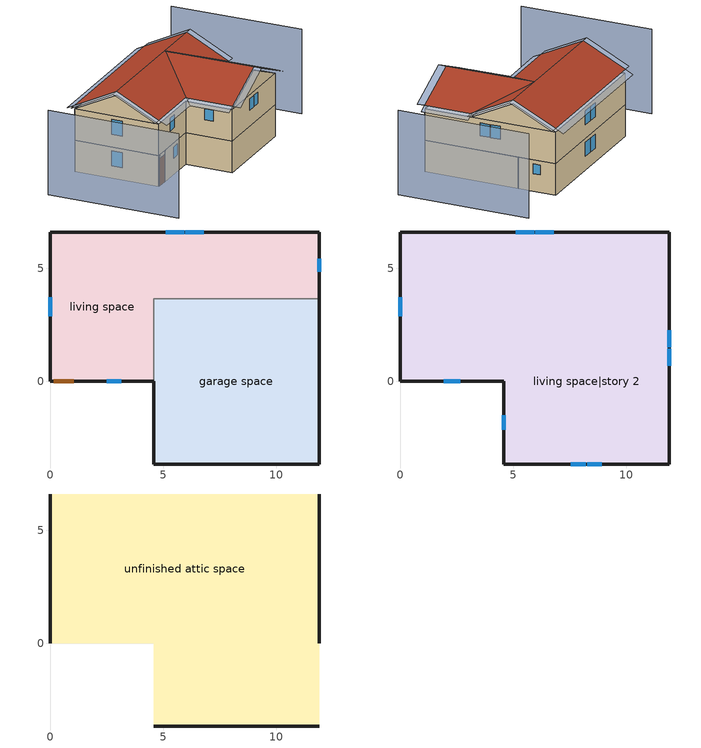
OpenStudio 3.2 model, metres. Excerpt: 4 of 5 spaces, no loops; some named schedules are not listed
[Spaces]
garage space
 floor foundation (FloorFndGrndUnfinSlab): 4.57,-3.66 4.57,3.66 11.89,3.66 11.89,-3.66 z0
 wall outside (WallExtUninsUnfin): 4.57,0 4.57,-3.66 11.89,-3.66 11.89,3.66 z0:2.44
 wall to living space (WallIntFinInsUnfin Reversed): 11.89,3.66 4.57,3.66 4.57,0 z0:2.44
living space
 floor foundation (FloorFndGrndFinSlab): 0,0 0,6.6 11.89,6.6 11.89,3.66 4.57,3.66 4.57,0 z0
 wall outside (WallExtInsFin): 11.89,3.66 11.89,6.6 0,6.6 0,0 0.13,0 1.05,0 4.57,0 z0:2.44
 window (WindowConstruction): 2.49,0 3.13,0 z1.28:2.13; 6.78,6.6 5.97,6.6 / 5.91,6.6 5.11,6.6 z1.06:2.13; 0,3.73 0,2.88 z1:2.13; 11.89,4.85 11.89,5.42 z1.38:2.13
 door (Door): 0.15,0 1.02,0 z0:2.13
living space|story 2
 floor to living space (FloorFinUninsFin): 11.89,6.6 11.89,3.66 4.57,3.66 4.57,0 0,0 0,6.6 z2.44
 floor to garage space (FloorFinInsUnfin): 11.89,3.66 11.89,-3.66 4.57,-3.66 4.57,3.66 z2.44
 wall outside (WallExtInsFin): 0,6.6 0,0 4.57,0 4.57,-3.66 11.89,-3.66 11.89,6.6 0,6.6 z2.44:4.88
 window (WindowConstruction): 7.54,-3.66 8.2,-3.66 / 8.26,-3.66 8.91,-3.66 z3.7:4.57; 1.92,0 2.65,0 z3.6:4.57; 6.78,6.6 5.97,6.6 / 5.91,6.6 5.11,6.6 z3.5:4.57; 4.57,-1.51 4.57,-2.15 z3.73:4.57; 0,3.73 0,2.88 z3.44:4.57; 11.89,0.69 11.89,1.44 / 11.89,1.5 11.89,2.25 z3.57:4.57
unfinished attic space
 floor to living space|story 2 (FloorFinInsUnfinAttic): 11.89,6.6 11.89,0 0,0 0,6.6 z4.88; 4.57,-3.66 4.57,0 11.89,0 11.89,-3.66 z4.88
 wall outside (WallExtUninsUnfin): 0,3.3,6.53 0,6.6,4.88 0,0,4.88; 11.89,3.3,6.53 11.89,0,4.88 11.89,6.6,4.88; 4.57,-3.66,4.88 11.89,-3.66,4.88 8.23,-3.66,6.52
 roof outside (RoofUnfinInsExt): 0,3.3,6.83 11.89,3.3,6.83 11.89,6.6,5.18 0,6.6,5.18; 4.57,0,5.15 4.57,-3.66,5.15 8.23,-3.66,6.79 8.23,3.28,6.79; 11.89,0,5.15 8.23,3.28,6.79 8.23,-3.66,6.79 11.89,-3.66,5.15; 0,3.3,6.83 0,0,5.18 4.57,0,5.18 8.23,3.28,6.82 11.89,0,5.18 11.89,3.3,6.83
shading: -4.57,6.6 -4.57,-3.66 / 16.46,-3.66 16.46,6.6 z0:6.53; 11.89,0.69 11.89,1.44 / 11.89,1.5 11.89,2.25 z3.57:4.57; 4.57,-1.51 4.57,-2.15 z3.73:4.57; 6.78,6.6 5.97,6.6 / 5.91,6.6 5.11,6.6 z1.06:2.13; 5.91,6.6 5.11,6.6 / 6.78,6.6 5.97,6.6 z3.5:4.57; 11.89,4.85 11.89,5.42 z1.38:2.13; 7.54,-3.66 8.2,-3.66 / 8.26,-3.66 8.91,-3.66 z3.7:4.57; 1.92,0 2.65,0 z3.6:4.57; 0,3.73 0,2.88 z1:2.13; 0,3.73 0,2.88 z3.44:4.57; 2.49,0 3.13,0 z1.28:2.13; 12.5,-3.66,4.88 12.5,0,4.88 11.89,0,5.15 11.89,-3.66,5.15; 8.23,-4.27,6.79 11.89,-4.27,5.15 11.89,-3.66,5.15 8.23,-3.66,6.79; -0.61,6.6,5.18 -0.61,3.3,6.83 0,3.3,6.83 0,6.6,5.18; 12.5,3.3,6.83 12.5,6.6,5.18 11.89,6.6,5.18 11.89,3.3,6.83; 11.89,7.21,4.88 0,7.21,4.88 0,6.6,5.18 11.89,6.6,5.18; 3.96,0,4.88 3.96,-3.66,4.88 4.57,-3.66,5.15 4.57,0,5.15; 4.57,-4.27,5.15 8.23,-4.27,6.79 8.23,-3.66,6.79 4.57,-3.66,5.15; -0.61,3.3,6.83 -0.61,0,5.18 0,0,5.18 0,3.3,6.83; 0,-0.61,4.88 4.57,-0.61,4.88 4.57,0,5.18 0,0,5.18; 12.5,0,5.18 12.5,3.3,6.83 11.89,3.3,6.83 11.89,0,5.18
[Building]
Building 1: North Axis {deg}=270; Standards Number of Stories=2; Standards Number of Above Ground Stories=2; Standards Building Type=singlefamilydetached; Standards Number of Living Units=1
[Site]
Burlington International Ap_VT_USA: Latitude {deg}=44.47; Longitude {deg}=-73.15; Time Zone {hr}=-5; Elevation {m}=101; Terrain=Suburbs
[ClimateZones]
Climate Zone Institution Name 1=Building America; Climate Zone Document Year 1=0; Climate Zone Value 1=Cold
[Site:WaterMainsTemperature]
Calculation Method=Correlation; Annual Average Outdoor Air Temperature {C}=7.86614; Maximum Difference In Monthly Average Outdoor Air Temperatures {deltaC}=28.2745
[Site:GroundTemperature:Deep]
7.86614, 7.86614, 7.86614, 7.86614, 7.86614, 7.86614, 7.86614, 7.86614, 7.86614, 7.86614, 7.86614, 7.86614
[Material] Roughness=Rough
Name | Thickness {m} | Conductivity {W/m-K} | Density {kg/m3} | Specific Heat {J/kg-K} | Thermal Absorptance | Solar Absorptance | Visible Absorptance
Drywall 0.5 in. | 0.0127 | 0.160291 | 801 | 837.4 | 0.9 | 0.5 | 0.1
FloorUATrussandIns | 0.0889 | 0.0564573 | 50.7834 | 1165.1 | 0.9 | 0.5 | 0.9
FloorUAAdditionalCeilingIns | 0.196342 | 0.0539976 | 16.02 | 1046.75
Composition Shingles | 0.009525 | 0.162714 | 1121.4 | 1465.45 | 0.91 | 0.85 | 0.85
RoofSheathing | 0.01905 | 0.115458 | 512.64 | 1214.23 | 0.82 | 0.3 | 0.3
RoofUARoofIns | 0.18415 | 8.02397 | 37.0049 | 1207.88 | 0.91 | 0.85 | 0.91
Wood, Medium/Dark | 0.0254 | 0.102417 | 544.68 | 1172.36 | 0.92 | 0.75 | 0.75
WallSheathing | 0.0127 | 0.115458 | 512.64 | 1214.23 | 0.82 | 0.3 | 0.3
WallStudAndCavity | 0.0889 | 0.0596343 | 162.403 | 1178.92 | 0.92 | 0.75 | 0.92
WallStudAndCavity 1 | 0.0889 | 0.0607137 | 162.403 | 1178.92 | 0.82 | 0.3 | 0.82
WallStudAndCavity 2 | 0.0889 | 0.384544 | 83.0341 | 1211.67 | 0.92 | 0.75 | 0.92
WallStudAndCavity 3 | 0.0889 | 0.397942 | 83.0341 | 1211.67 | 0.82 | 0.3 | 0.3
res furniture material living space|story 2 | 0.1524 | 0.115458 | 640.8 | 1214.23 | 0.9 | 0.6 | 0.1
FoundationIntHorizIns; FoundationIntVertIns | 0.051816 | 0.029427 | 32.04 | 1214.23
FootingMaterial; FootingMaterial 1 | 0.2032 | 1.803125 | 2242.8 | 837.4 | 0.9
Concrete 4.0 in. | 0.1016 | 1.803125 | 2242.8 | 837.4 | 0.9
Floor Covering | 0.0127 | 0.0433444 | 54.468 | 1339.84 | 0.9 | 0.9
FloorIns | 0.1397 | 1.90491 | 67.691 | 1210.98 | 0.82 | 0.3 | 0.3
Wood Floor | 0.015875 | 0.115458 | 544.68 | 1214.23
FloorFinStudAndAirFloor | 0.1397 | 0.557395 | 67.691 | 1210.98 | 0.9 | 0.5 | 0.9
DoorMaterial | 0.04445 | 0.0612267 | 512.64 | 1214.23 | 0.82 | 0.3 | 0.3
[Construction]
FloorFinInsUnfinAttic: Drywall 0.5 in., FloorUATrussandIns, FloorUAAdditionalCeilingIns
RoofUnfinInsExt: Composition Shingles, RoofSheathing, RoofUARoofIns
WallExtInsFin: Wood, Medium/Dark, WallSheathing, WallStudAndCavity, Drywall 0.5 in.
WallIntFinInsUnfin Reversed: WallStudAndCavity 1, WallSheathing
WallExtUninsUnfin: Wood, Medium/Dark, WallSheathing, WallStudAndCavity 2
WallIntFinUninsFin: WallStudAndCavity 3, Drywall 0.5 in.
res furniture construction living space|story 2; res furniture construction garage space; res furniture construction living space: res furniture material living space|story 2
FootingConstruction: FootingMaterial
FloorFndGrndFinSlab: Concrete 4.0 in., Floor Covering
FootingConstruction 1: FootingMaterial 1
FloorFndGrndUnfinSlab: Concrete 4.0 in.
FloorFinInsUnfin: FloorIns, RoofSheathing, Wood Floor, Floor Covering
FloorFinUninsFin: Drywall 0.5 in., FloorFinStudAndAirFloor, RoofSheathing, Wood Floor, Floor Covering
WindowConstruction: WindowMaterial
Door: DoorMaterial
[WindowMaterial:SimpleGlazingSystem]
WindowMaterial: U-Factor {W/m2-K}=2.15764; Solar Heat Gain Coefficient=0.44
[ThermalZone] Use Ideal Air Loads=No
living zone: Thermostat=living zone temperature setpoint
garage zone; unfinished attic zone: 
res ds res fur gas asys ret air zone: Volume {m3}=0.25
[Sizing:Zone] Zone Cooling Design Supply Air Temperature Input Method=SupplyAirTemperature; Zone Cooling Design Supply Air Temperature {C}=14; Zone Cooling Design Supply Air Temperature Difference {deltaC}=11.11; Zone Heating Design Supply Air Temperature Input Method=SupplyAirTemperature; Zone Heating Design Supply Air Temperature {C}=40; Zone Heating Design Supply Air Temperature Difference {deltaC}=11.11; Zone Cooling Design Supply Air Humidity Ratio {kg-H2O/kg-air}=0.0085; Zone Heating Design Supply Air Humidity Ratio {kg-H2O/kg-air}=0.008; Cooling Design Air Flow Method=DesignDay; Heating Design Air Flow Method=DesignDay; Account for Dedicated Outdoor Air System=No; Dedicated Outdoor Air System Control Strategy=NeutralSupplyAir; Dedicated Outdoor Air Low Setpoint Temperature for Design {C}=autosize; Dedicated Outdoor Air High Setpoint Temperature for Design {C}=autosize
garage zone; unfinished attic zone; res ds res fur gas asys ret air zone
[Space]
Name | Space Type | Thermal Zone | Building Unit
garage space | Space Type 1 | garage zone
living space; living space|story 2 | Space Type 2 | living zone | unit 1
unfinished attic space | Space Type 3 | unfinished attic zone
res ds res fur gas asys ret air space |  | res ds res fur gas asys ret air zone
[SpaceType]
Name | Standards Space Type
Space Type 1 | garage
Space Type 2 | living
Space Type 3 | unfinished attic
[BuildingUnit]
unit 1: Building Unit Type=Residential
[External:File]
schedules.csv: File=schedules.csv
[People:Definition] Number of People Calculation Method=People; Fraction Radiant=0.319734; Sensible Heat Fraction=0.573; Carbon Dioxide Generation Rate {m3/s-W}=0; Enable ASHRAE 55 Comfort Warnings=No; Mean Radiant Temperature Calculation Type=ZoneAveraged
Name | Number of People {people}
res occupants|living space | 0.329586
res occupants|living space|story 2 | 0.670414
[People] Number of People Schedule=occupants; Activity Level Schedule=res occupants activity schedule; Multiplier=1
Name | People Definition | Space or SpaceType
res occupants|living space | res occupants|living space | living space
res occupants|living space|story 2 | res occupants|living space|story 2 | living space|story 2
[InternalMass:Definition] Design Level Calculation Method=SurfaceArea
Name | Construction | Surface Area {m2}
living space|story 2 Partition | WallIntFinUninsFin | 105.259
living space Partition | WallIntFinUninsFin | 51.747
res furniture mass living space|story 2 | res furniture construction living space|story 2 | 42.1037
res furniture mass garage space | res furniture construction garage space | 5.35122
res furniture mass living space | res furniture construction living space | 20.6988
[InternalMass] Multiplier=1
Name | Internal Mass Definition | Space or SpaceType
living space|story 2 Partition | living space|story 2 Partition | living space|story 2
living space Partition | living space Partition | living space
res furniture mass living space|story 2 | res furniture mass living space|story 2 | living space|story 2
res furniture mass garage space | res furniture mass garage space | garage space
res furniture mass living space | res furniture mass living space | living space
[Foundation:Kiva] Wall Height Above Grade {m}=0.2032; Wall Depth Below Slab {m}=0.2032
Name | Interior Horizontal Insulation Material | Interior Horizontal Insulation Depth {m} | Interior Horizontal Insulation Width {m} | Interior Vertical Insulation Material | Interior Vertical Insulation Depth {m} | Footing Wall Construction
Foundation Kiva 1 | FoundationIntHorizIns | 0 | 0.6096 | FoundationIntVertIns | 0.1016 | FootingConstruction
Foundation Kiva 2 |  |  |  |  |  | FootingConstruction 1
[Foundation:Kiva:Settings]
Soil Conductivity {W/m-K}=1.731; Soil Density {kg/m3}=1842.3; Soil Specific Heat {J/kg-K}=418.7; Ground Solar Absorptivity=0.9; Ground Thermal Absorptivity=0.9; Ground Surface Roughness {m}=0.03; Far-Field Width {m}=40; Deep-Ground Boundary Condition=ZeroFlux; Deep-Ground Depth {m}=40; Minimum Cell Dimension {m}=0.02; Maximum Cell Growth Coefficient=1.5; Simulation Timestep=Hourly
[SurfaceProperty:ExposedFoundationPerimeter] Exposed Perimeter Calculation Method=TotalExposedPerimeter
Name | Total Exposed Perimeter {m}
Surface 7 | 26.0096
Surface 1 | 18.288
[WaterUse:Equipment:Definition]
Name | Peak Flow Rate {m3/s} | Target Temperature Schedule
res shower | 4.49528e-05 | fixtures temperature schedule
res sink | 2.02488e-05 | fixtures temperature schedule
res bath | 0.000194604 | fixtures temperature schedule
res shower dist; res sink dist; res bath dist | 0 | fixtures temperature schedule
res cw | 1.87652e-05 | res cw temperature schedule
res dw | 5.18826e-06 | res dw temperature schedule
[WaterUse:Equipment] Space=living space
Name | Water Use Equipment Definition | Flow Rate Fraction Schedule
res shower | res shower | showers
res sink | res sink | sinks
res bath | res bath | baths
res shower dist | res shower dist | showers
res sink dist | res sink dist | sinks
res bath dist | res bath dist | baths
res cw | res cw | clothes_washer
res dw | res dw | dishwasher
[OtherEquipment:Definition] Design Level Calculation Method=EquipmentLevel
Name | Design Level {W} | Fraction Latent | Fraction Radiant | Fraction Lost
res shower | 1438.86 | 0.486891 | 0 | 0
res sink | 248.96 | 0.311263 | 0 | 0
res bath | 3085.51 | 0 | 0 | 0
res hot water distribution | 2890.14 | 0 | 0 | 0
res ds res fur gas asys SupSLkToLvEq; res ds res fur gas asys SupLatLkToLvEq; res ds res fur gas asys SupDCnToLvEq; res ds res fur gas asys SupDCnToAhEq; res ds res fur gas asys RetDCnToPlEq; res ds res fur gas asys RetDCnToAhEquip; res ds res fur gas asys SupSLkToAhEq; res ds res fur gas asys SupLatLkToAhEq; res ds res fur gas asys RetSLkEq; res ds res fur gas asys RetLatLkEq | 0
[OtherEquipment]
Name | Other Equipment Definition | Space or SpaceType | Schedule | Fuel Type
res shower | res shower | living space | showers
res sink | res sink | living space | sinks
res bath | res bath | living space | baths
res hot water distribution | res hot water distribution | living space | showers
res ds res fur gas asys SupSLkToLvEq | res ds res fur gas asys SupSLkToLvEq | living space | Always On Discrete | None
res ds res fur gas asys SupLatLkToLvEq | res ds res fur gas asys SupLatLkToLvEq | living space | Always On Discrete | None
res ds res fur gas asys SupDCnToLvEq | res ds res fur gas asys SupDCnToLvEq | living space | Always On Discrete | None
res ds res fur gas asys SupDCnToAhEq | res ds res fur gas asys SupDCnToAhEq | unfinished attic space | Always On Discrete | None
res ds res fur gas asys RetDCnToPlEq | res ds res fur gas asys RetDCnToPlEq | res ds res fur gas asys ret air space | Always On Discrete | None
res ds res fur gas asys RetDCnToAhEquip | res ds res fur gas asys RetDCnToAhEquip | unfinished attic space | Always On Discrete | None
res ds res fur gas asys SupSLkToAhEq | res ds res fur gas asys SupSLkToAhEq | unfinished attic space | Always On Discrete | None
res ds res fur gas asys SupLatLkToAhEq | res ds res fur gas asys SupLatLkToAhEq | unfinished attic space | Always On Discrete | None
res ds res fur gas asys RetSLkEq | res ds res fur gas asys RetSLkEq | res ds res fur gas asys ret air space | Always On Discrete | None
res ds res fur gas asys RetLatLkEq | res ds res fur gas asys RetLatLkEq | res ds res fur gas asys ret air space | Always On Discrete | None
[EnergyManagementSystem:Sensor]
Name | Output Variable or Output Meter Index Key | Output Variable or Output Meter
res_shower_vol | res shower | Water Use Equipment Hot Water Volume
res_shower_mixsp | fixtures temperature schedule | Schedule Value
res_nv_pb_s |  | Site Outdoor Air Barometric Pressure
res_af_vw_s |  | Site Wind Speed
res_nv_wt_s |  | Site Outdoor Air Humidity Ratio
res_nv_1_nva_s | res nv_1 avail schedule | Schedule Value
res_nv_1_sp_s | res nv_1 temp schedule | Schedule Value
res_ds_res_fur_gas_asys_ah_mfr_s | Node 18 | System Node Mass Flow Rate
res_ds_res_fur_gas_asys_ah_vfr_s | Node 18 | System Node Current Density Volume Flow Rate
res_ds_res_fur_gas_asys_ah_tt_s | Node 18 | System Node Temperature
res_ds_res_fur_gas_asys_ra_t_s | Node 21 | System Node Temperature
res_ds_res_fur_gas_asys_ah_wt_s | Node 18 | System Node Humidity Ratio
res_ds_res_fur_gas_asys_ra_w_s | Node 21 | System Node Humidity Ratio
res_ds_res_fur_gas_asys_ah_t_s | unfinished attic zone | Zone Air Temperature
res_ds_res_fur_gas_asys_ah_w_s | unfinished attic zone | Zone Mean Air Humidity Ratio
res_infil_1_range_sch_s | res mv_1 range exhaust schedule | Schedule Value
res_infil_1_bath_sch_s | res mv_1 bath exhaust schedule | Schedule Value
res_infil_1_dryer_sch_s | clothes_dryer_exhaust | Schedule Value
res_infil_1_wh_sch_s | Always On Discrete | Schedule Value
[EnergyManagementSystem:Program]
res_shower_sag: If res_shower_vol > 0; Set ShowerTime=SystemTimeStep; Else; Set ShowerTime=0; EndIf; If (res_shower_vol > 0) && (res_shower_mixsp > res_shower_tout); Set ShowerSag=SystemTimeStep; Set ShowerE=res_shower_vol*4141170*(res_shower_mixsp-res_shower_tout); Else; Set ShowerSag=0; Set ShowerE=0; EndIf
res_nv_1_program: Set Tdiff = res_af_1_tin_s-res_af_1_tt_s; Set dT = (@Abs Tdiff); Set pt = (@RhFnTdbWPb res_af_1_tt_s res_nv_wt_s res_nv_pb_s); Set NVA = 4073.3449408185365; Set Cs = 0.00017926040778923255; Set Cw = 8.70903777141566e-05; Set MNV = 2.1269098106880002; Set MHR = 0.0115; Set MRH = 0.7; Set temp1 = (res_nv_1_nva_s*NVA); Set SGNV = temp1*((((Cs*dT)+(Cw*(res_af_vw_s^2)))^0.5)/1000); If (res_nv_wt_s<MHR) && (pt<MRH) && (res_af_1_tin_s>res_nv_1_sp_s); Set temp2 = (res_af_1_tin_s-res_nv_1_sp_s); Set NVadj1 = temp2/(res_af_1_tin_s-res_af_1_tt_s); Set NVadj2 = (@Min NVadj1 1); Set NVadj3 = (@Max NVadj2 0); Set NVadj = SGNV*NVadj3; Set res_nv_1_flow_act = (@Min NVadj MNV); Else; Set res_nv_1_flow_act = 0; EndIf
res_ds_res_fur_gas_asys_program: Set res_ds_res_fur_gas_asys_AhMfr = res_ds_res_fur_gas_asys_ah_mfr_s; Set res_ds_res_fur_gas_asys_FanRtf = res_ds_res_fur_gas_asys_fan_rtf_s; Set res_ds_res_fur_gas_asys_AhVfr = res_ds_res_fur_gas_asys_ah_vfr_s; Set res_ds_res_fur_gas_asys_AhTt = res_ds_res_fur_gas_asys_ah_tt_s; Set res_ds_res_fur_gas_asys_AhWt = res_ds_res_fur_gas_asys_ah_wt_s; Set res_ds_res_fur_gas_asys_RaT = res_ds_res_fur_gas_asys_ra_t_s; Set res_ds_res_fur_gas_asys_RaW = res_ds_res_fur_gas_asys_ra_w_s; Set res_ds_res_fur_gas_asys_AhT = res_ds_res_fur_gas_asys_ah_t_s; Set res_ds_res_fur_gas_asys_AhW = res_ds_res_fur_gas_asys_ah_w_s; Run res_ds_res_fur_gas_asys_lk_subrout; Set res_ds_res_fur_gas_asys_SupSLkToLvEq_act = res_ds_res_fur_gas_asys_SupSLkToLv; Set res_ds_res_fur_gas_asys_SupLatLkToLvEq_act = res_ds_res_fur_gas_asys_SupLatLkToLv; Set res_ds_res_fur_gas_asys_SupDCnToLvEq_act = res_ds_res_fur_gas_asys_SupDCnToLv; Set res_ds_res_fur_gas_asys_SupDCnToAhEq_act = res_ds_res_fur_gas_asys_SupDCnToAh; Set res_ds_res_fur_gas_asys_SupSLkToAhEq_act = res_ds_res_fur_gas_asys_SupSLkToAh; Set res_ds_res_fur_gas_asys_SupLatLkToAhEq_act = res_ds_res_fur_gas_asys_SupLatLkToAh; Set res_ds_res_fur_gas_asys_RetSLkEq_act = res_ds_res_fur_gas_asys_RetSLk; Set res_ds_res_fur_gas_asys_RetLatLkEq_act = res_ds_res_fur_gas_asys_RetLatLk; Set res_ds_res_fur_gas_asys_RetDCnToPlEq_act = res_ds_res_fur_gas_asys_RetDCnToPl; Set res_ds_res_fur_gas_asys_RetDCnToAhEquip_act = res_ds_res_fur_gas_asys_RetDCnToAh; Set res_ds_res_fur_gas_asys_AhToLivMix_act = res_ds_res_fur_gas_asys_AhToLiv; Set res_ds_res_fur_gas_asys_LivToAhMix_act = res_ds_res_fur_gas_asys_LivToAh
res_infil_1_program: Set p_m = 0.14; Set p_s = 0.22; Set s_m = 270; Set s_s = 370; Set z_m = 9.99744; Set z_s = 4.8768; Set f_t = (((s_m/z_m)^p_m)*((z_s/s_s)^p_s)); Set Tdiff = res_af_1_tin_s-res_af_1_tt_s; Set dT = @Abs Tdiff; Set c = 0.0659; Set Cs = 0.1045; Set Cw = 0.1505; Set n = 0.65; Set sft = (f_t*0.7000000000000001); Set temp1 = ((c*Cw)*((sft*res_af_vw_s)^(2*n)))^2; Set Qn = (((c*Cs*(dT^n))^2)+temp1)^0.5; Set Tdiff = res_af_1_tin_s-res_af_1_tt_s; Set QWHV = res_infil_1_wh_sch_s*0.0; Set Qrange = res_infil_1_range_sch_s*0.0472; Set Qdryer = res_infil_1_dryer_sch_s*0.0472; Set Qbath = res_infil_1_bath_sch_s*0.0472; Set QductsOut = 0; Set QductsIn = 0; Set QductsOut = QductsOut+res_ds_res_fur_gas_asys_lk_ret_fan_equiv; Set QductsIn = QductsIn+res_ds_res_fur_gas_asys_lk_sup_fan_equiv; Set Qout = Qrange+Qbath+Qdryer+QductsOut; Set Qin = QWHV+QductsIn; Set faneff_wh = 1; Set res_infil_1_house_fan_act = (QWHV*300)/faneff_wh*0; Set faneff_sp = 0.4719474432000001; Set res_infil_1_range_fan_act = (Qrange*300)/faneff_sp; Set res_infil_1_bath_fan_act = (Qbath*300)/faneff_sp; Set Qfan = (@Max Qout Qin); If Qfan > 0; Set Qavg = ((Qout + Qin) / 2.0); If ((@Abs (Qout - Qavg)) / Qavg) <= 0.1; Set phi = 1; Else; Set phi = (Qn / (Qn + Qfan)); EndIf; Set Qinf_adj = phi * Qn; Else; Set Qinf_adj = Qn; EndIf; Set res_infil_1_flow_act = Qfan + Qinf_adj
[EnergyManagementSystem:ProgramCallingManager]
res shower sag: EndOfSystemTimestepAfterHVACReporting; res_shower_sag
res af_1 program calling manager: BeginTimestepBeforePredictor; res_infil_1_program; res_nv_1_program
res ds res fur gas asys program calling manager: EndOfSystemTimestepAfterHVACReporting; res_ds_res_fur_gas_asys_program
[EnergyManagementSystem:OutputVariable] Type of Data in Variable=Summed; Update Frequency=SystemTimestep; EMS Program or Subroutine=res_shower_sag
Name | EMS Variable | Units
Unmet Shower Energy|unit 1 | ShowerE | J
Unmet Shower Time|unit 1 | ShowerSag | hr
Shower Draw Time|unit 1 | ShowerTime | hr
[ThermostatSetpoint:DualSetpoint]
living zone temperature setpoint: Heating Setpoint Temperature Schedule=res heating setpoint; Cooling Setpoint Temperature Schedule=res cooling setpoint
[ElectricEquipment:Definition] Design Level Calculation Method=EquipmentLevel
Name | Design Level {W} | Fraction Latent | Fraction Radiant | Fraction Lost
res ceil fan | 12.4223 | 0 | 0.558 | 0
res refrig | 65.0889 | 0 | 0 | 0
res cw | 815.776 | 0 | 0.48 | 0.2
res cd electric | 6815.47 | 0.05 | 0.09 | 0.8
res dw | 338.701 | 0.15 | 0.36 | 0.25
res range electric | 1720.64 | 0.3 | 0.24 | 0.3
res misc plug loads|living space | 127.414 | 0.021 | 0.558 | 0.049
res misc plug loads|living space|story 2 | 259.174 | 0.021 | 0.558 | 0.049
res extra refrig | 64.7385 | 0 | 0 | 0
res freezer | 47.9573 | 0 | 0 | 0
res infil_1 house fan; res infil_1 range fan; res infil_1 bath fan | 0 | 0 | 0 | 1
[ElectricEquipment]
Name | Electric Equipment Definition | Space or SpaceType | Schedule
res ceil fan | res ceil fan | living space | ceiling_fan
res refrig | res refrig | living space | res refrig schedule
res cw | res cw | living space | clothes_washer_power
res cd electric | res cd electric | living space | clothes_dryer
res dw | res dw | living space | dishwasher_power
res range electric | res range electric | living space | cooking_range
res misc plug loads|living space | res misc plug loads|living space | living space | plug_loads
res misc plug loads|living space|story 2 | res misc plug loads|living space|story 2 | living space|story 2 | plug_loads
res extra refrig | res extra refrig | garage space | res extra refrig schedule
res freezer | res freezer | garage space | res freezer schedule
res infil_1 house fan | res infil_1 house fan | living space | Always On Discrete
res infil_1 range fan | res infil_1 range fan | living space | Always On Discrete
res infil_1 bath fan | res infil_1 bath fan | living space | Always On Discrete
[Lights:Definition] Design Level Calculation Method=LightingLevel; Fraction Radiant=0.6; Fraction Visible=0.2; Return Air Fraction=0
Name | Lighting Level {W}
res lighting interior living space | 67.3906
res lighting interior living space|story 2 | 137.08
res lighting garage garage space | 4.07527
[Lights] Fraction Replaceable=1
Name | Lights Definition | Space or SpaceType | Schedule
res lighting interior living space | res lighting interior living space | living space | lighting_interior
res lighting interior living space|story 2 | res lighting interior living space|story 2 | living space|story 2 | lighting_interior
res lighting garage garage space | res lighting garage garage space | garage space | lighting_garage
[Exterior:Lights:Definition]
res lighting exterior: Design Level {W}=7.51886
[Exterior:Lights]
res lighting exterior: Exterior Lights Definition=res lighting exterior; Schedule=lighting_exterior
[SpaceInfiltration:EffectiveLeakageArea] Schedule=Always On Discrete
Name | Space or SpaceType | Effective Air Leakage Area {cm2} | Stack Coefficient | Wind Coefficient
res infil|garage space | garage space | 217.611 | 0.000129067 | 4.38083e-05
res infil|unfinished attic space | unfinished attic space | 3505.13 | 0.000135919 | 4.09093e-05
[SpaceInfiltration:DesignFlowRate] Space or SpaceType=living space; Schedule=Always On Discrete; Design Flow Rate Calculation Method=Flow/Space; Design Flow Rate {m3/s}=0
res nv_1 flow; res infil_1 flow
[EnergyManagementSystem:Actuator]
Name | Actuated Component | Actuated Component Type | Actuated Component Control Type
res_nv_1_flow_act | res nv_1 flow | Zone Infiltration | Air Exchange Flow Rate
res_ds_res_fur_gas_asys_SupSLkToLvEq_act | res ds res fur gas asys SupSLkToLvEq | OtherEquipment | Power Level
res_ds_res_fur_gas_asys_SupLatLkToLvEq_act | res ds res fur gas asys SupLatLkToLvEq | OtherEquipment | Power Level
res_ds_res_fur_gas_asys_SupDCnToLvEq_act | res ds res fur gas asys SupDCnToLvEq | OtherEquipment | Power Level
res_ds_res_fur_gas_asys_SupDCnToAhEq_act | res ds res fur gas asys SupDCnToAhEq | OtherEquipment | Power Level
res_ds_res_fur_gas_asys_RetDCnToPlEq_act | res ds res fur gas asys RetDCnToPlEq | OtherEquipment | Power Level
res_ds_res_fur_gas_asys_RetDCnToAhEquip_act | res ds res fur gas asys RetDCnToAhEquip | OtherEquipment | Power Level
res_ds_res_fur_gas_asys_SupSLkToAhEq_act | res ds res fur gas asys SupSLkToAhEq | OtherEquipment | Power Level
res_ds_res_fur_gas_asys_SupLatLkToAhEq_act | res ds res fur gas asys SupLatLkToAhEq | OtherEquipment | Power Level
res_ds_res_fur_gas_asys_RetSLkEq_act | res ds res fur gas asys RetSLkEq | OtherEquipment | Power Level
res_ds_res_fur_gas_asys_RetLatLkEq_act | res ds res fur gas asys RetLatLkEq | OtherEquipment | Power Level
res_ds_res_fur_gas_asys_AhToLivMix_act | res ds res fur gas asys AhToLivMix | ZoneMixing | Air Exchange Flow Rate
res_ds_res_fur_gas_asys_LivToAhMix_act | res ds res fur gas asys LivToAhMix | ZoneMixing | Air Exchange Flow Rate
res_infil_1_house_fan_act | res infil_1 house fan | ElectricEquipment | Electricity Rate
res_infil_1_range_fan_act | res infil_1 range fan | ElectricEquipment | Electricity Rate
res_infil_1_bath_fan_act | res infil_1 bath fan | ElectricEquipment | Electricity Rate
res_infil_1_flow_act | res infil_1 flow | Zone Infiltration | Air Exchange Flow Rate
[AirLoopHVAC:ReturnPlenum]
res fur gas asys return plenum: ThermalZone=res ds res fur gas asys ret air zone
[ZoneMixing] Schedule=Always On Continuous; Design Flow Rate Calculation Method=Flow/Zone; Design Flow Rate {m3/s}=0
Name | Zone | Source Zone
res ds res fur gas asys AhToLivMix | living zone | unfinished attic zone
res ds res fur gas asys LivToAhMix | unfinished attic zone | living zone
[EnergyManagementSystem:Subroutine]
res_ds_res_fur_gas_asys_lk_subrout: Set f_sup = 0.1499250749250749; Set f_ret = 0.0750749250749251; Set f_OA = 0.0748501498501498; Set oafrate = f_OA * res_ds_res_fur_gas_asys_AhVfr; Set suplkfrate = f_sup * res_ds_res_fur_gas_asys_AhVfr; Set retlkfrate = f_ret * res_ds_res_fur_gas_asys_AhVfr; Set res_ds_res_fur_gas_asys_AhToLiv = (@Abs (suplkfrate-retlkfrate-oafrate)); Set res_ds_res_fur_gas_asys_LivToAh = 0; Set res_ds_res_fur_gas_asys_lk_sup_fan_equiv = 0; Set res_ds_res_fur_gas_asys_lk_ret_fan_equiv = oafrate; If res_ds_res_fur_gas_asys_AhMfr>0; Set h_SA=(@HFnTdbW res_ds_res_fur_gas_asys_AhTt res_ds_res_fur_gas_asys_AhWt); Set h_AHZ=(@HFnTdbW res_ds_res_fur_gas_asys_AhT res_ds_res_fur_gas_asys_AhW); Set h_RA=(@HFnTdbW res_ds_res_fur_gas_asys_RaT res_ds_res_fur_gas_asys_RaW); Set h_fg=(@HfgAirFnWTdb res_ds_res_fur_gas_asys_AhWt res_ds_res_fur_gas_asys_AhTt); Set SALkQtot=f_sup*res_ds_res_fur_gas_asys_AhMfr*(h_RA-h_SA); Set temp1=h_fg*(res_ds_res_fur_gas_asys_RaW-res_ds_res_fur_gas_asys_AhWt); Set res_ds_res_fur_gas_asys_SupLatLkToLv = f_sup*res_ds_res_fur_gas_asys_AhMfr*temp1; Set res_ds_res_fur_gas_asys_SupSLkToLv = SALkQtot-res_ds_res_fur_gas_asys_SupLatLkToLv; Set eTm=(res_ds_res_fur_gas_asys_FanRtf/(res_ds_res_fur_gas_asys_AhMfr*1006.0))*26.788; Set eTm=0-eTm; Set temp4=res_ds_res_fur_gas_asys_AhT; Set tsup=temp4+((res_ds_res_fur_gas_asys_AhTt-res_ds_res_fur_gas_asys_AhT)*(@Exp eTm)); Set temp5=tsup-res_ds_res_fur_gas_asys_AhTt; Set res_ds_res_fur_gas_asys_SupDCnToLv = res_ds_res_fur_gas_asys_AhMfr*1006.0*temp5; Set res_ds_res_fur_gas_asys_SupDCnToAh = 0-res_ds_res_fur_gas_asys_SupDCnToLv; Set eTm=(res_ds_res_fur_gas_asys_FanRtf/(res_ds_res_fur_gas_asys_AhMfr*1006.0))*8.704; Set eTm=0-eTm; Set temp6=res_ds_res_fur_gas_asys_AhT; Set tret=temp6+((res_ds_res_fur_gas_asys_RaT-res_ds_res_fur_gas_asys_AhT)*(@Exp eTm)); Set temp7=tret-res_ds_res_fur_gas_asys_RaT; Set res_ds_res_fur_gas_asys_RetDCnToPl=res_ds_res_fur_gas_asys_AhMfr*1006.0*temp7; Set res_ds_res_fur_gas_asys_RetDCnToAh=0-res_ds_res_fur_gas_asys_RetDCnToPl; Set res_ds_res_fur_gas_asys_RetLatLk=0; Set temp2=(res_ds_res_fur_gas_asys_AhT-res_ds_res_fur_gas_asys_RaT); Set res_ds_res_fur_gas_asys_RetSLk=f_ret*res_ds_res_fur_gas_asys_AhMfr*1006.0*temp2; Set QtLkToAHZn=f_sup*res_ds_res_fur_gas_asys_AhMfr*(h_SA-h_AHZ); Set temp3=(res_ds_res_fur_gas_asys_AhWt-res_ds_res_fur_gas_asys_AhW); Set res_ds_res_fur_gas_asys_SupLatLkToAh=f_sup*res_ds_res_fur_gas_asys_AhMfr*h_fg; Set res_ds_res_fur_gas_asys_SupLatLkToAh=res_ds_res_fur_gas_asys_SupLatLkToAh*temp3; Set res_ds_res_fur_gas_asys_SupSLkToAh=QtLkToAHZn-res_ds_res_fur_gas_asys_SupLatLkToAh; Else; Set res_ds_res_fur_gas_asys_SupLatLkToLv=0; Set res_ds_res_fur_gas_asys_SupSLkToLv=0; Set res_ds_res_fur_gas_asys_SupDCnToLv=0; Set res_ds_res_fur_gas_asys_SupDCnToAh=0; Set res_ds_res_fur_gas_asys_RetDCnToPl=0; Set res_ds_res_fur_gas_asys_RetDCnToAh=0; Set res_ds_res_fur_gas_asys_RetLatLk=0; Set res_ds_res_fur_gas_asys_RetSLk=0; Set res_ds_res_fur_gas_asys_SupLatLkToAh=0; Set res_ds_res_fur_gas_asys_SupSLkToAh=0; EndIf
[Schedule:File] External File=schedules.csv; Rows to Skip at Top=1; Number of Hours of Data=8760; Minutes per Item=15
Name | Column Number
occupants | 1
showers | 14
sinks | 15
baths | 13
ceiling_fan | 16
clothes_washer | 9
clothes_washer_power | 10
clothes_dryer | 11
dishwasher | 7
dishwasher_power | 8
cooking_range | 6
lighting_interior | 2
lighting_garage | 4
lighting_exterior | 3
plug_loads | 17
clothes_dryer_exhaust | 12
[Schedule:Constant]
Name | Value
res occupants activity schedule | 112.539
fixtures temperature schedule | 43.3333
Always On Discrete; Always On Continuous | 1
res cw temperature schedule; res dw temperature schedule | 52.666
[Schedule:Ruleset]
Name | Default Day Schedule | Summer Design Day Schedule | Winter Design Day Schedule
res heating setpoint | Schedule Day 6 | res heating setpoint summer design | res heating setpoint winter design
res cooling setpoint | Schedule Day 7 | res cooling setpoint summer design | res cooling setpoint winter design
res refrig schedule | Schedule Day 8 | res refrig schedule summer design | res refrig schedule winter design
res extra refrig schedule | Schedule Day 13 | res extra refrig schedule summer design | res extra refrig schedule winter design
res freezer schedule | Schedule Day 16 | res freezer schedule summer design | res freezer schedule winter design
res nv_1 temp schedule | Schedule Day 17
res nv_1 avail schedule | Schedule Day 18
res mv_1 range exhaust schedule | Schedule Day 21 | res mv_1 range exhaust schedule summer design | res mv_1 range exhaust schedule winter design
res mv_1 bath exhaust schedule | Schedule Day 22 | res mv_1 bath exhaust schedule summer design | res mv_1 bath exhaust schedule winter design
[Schedule:Day]
Schedule Day 6; Schedule Day 7; Schedule Day 8; res refrig schedule winter design; Schedule Day 13; res extra refrig schedule winter design; Schedule Day 16; res freezer schedule winter design; Schedule Day 17; Schedule Day 18; Schedule Day 21; res mv_1 range exhaust schedule winter design; Schedule Day 22; res mv_1 bath exhaust schedule winter design: 24, 0, 0
res heating setpoint allday1; res heating setpoint allday2; res heating setpoint allday3; res heating setpoint allday4; res heating setpoint allday5; res heating setpoint allday6; res heating setpoint allday7; res heating setpoint allday8; res heating setpoint allday9; res heating setpoint allday10; res heating setpoint allday11; res heating setpoint allday12; res heating setpoint summer design; res cooling setpoint allday1; res cooling setpoint allday2; res cooling setpoint allday3; res cooling setpoint allday4; res cooling setpoint allday5; res cooling setpoint allday9; res cooling setpoint allday10; res cooling setpoint allday11; res cooling setpoint allday12; res cooling setpoint summer design: 24, 0, 23.8889
res heating setpoint winter design; res cooling setpoint winter design: 24, 0, 21.1111
res cooling setpoint allday6; res cooling setpoint allday7; res cooling setpoint allday8: 1, 0, 23.8889, 2, 0, 23.8889, 3, 0, 23.8889, 4, 0, 23.8889, 5, 0, 23.8889, 6, 0, 23.8889, 7, 0, 23.8889, 8, 0, 23.8889, 9, 0, 23.8889, 10, 0, 23.8889, 11, 0, 23.8889, 12, 0, 23.8889, 13, 0, 23.8889, 14, 0, 23.8889, 15, 0, 23.8889, 16, 0, 23.8889, 17, 0, 23.8889, 18, 0, 23.8889, 19, 0, 23.8889, 20, 0, 23.8889, 21, 0, 23.8889, 22, 0, 23.8889, 23, 0, 23.8889, 24, 0, 23.8889
res refrig schedule allday1; res refrig schedule allday12; res freezer schedule allday1; res freezer schedule allday12: 1, 0, 0.610949, 2, 0, 0.595675, 3, 0, 0.580401, 4, 0, 0.565128, 6, 0, 0.549854, 7, 0, 0.580401, 8, 0, 0.610949, 10, 0, 0.626223, 12, 0, 0.610949, 15, 0, 0.641496, 16, 0, 0.626223, 17, 0, 0.672044, 18, 0, 0.733139, 19, 0, 0.763686, 20, 0, 0.733139, 21, 0, 0.717865, 22, 0, 0.702591, 23, 0, 0.672044, 24, 0, 0.626223
res refrig schedule allday2; res freezer schedule allday2: 1, 0, 0.609489, 2, 0, 0.594252, 3, 0, 0.579015, 4, 0, 0.563777, 6, 0, 0.54854, 7, 0, 0.579015, 8, 0, 0.609489, 10, 0, 0.624726, 12, 0, 0.609489, 15, 0, 0.639964, 16, 0, 0.624726, 17, 0, 0.670438, 18, 0, 0.731387, 19, 0, 0.761861, 20, 0, 0.731387, 21, 0, 0.71615, 22, 0, 0.700912, 23, 0, 0.670438, 24, 0, 0.624726
res refrig schedule allday3; res refrig schedule allday4; res refrig schedule allday5; res freezer schedule allday3; res freezer schedule allday4; res freezer schedule allday5: 1, 0, 0.791241, 2, 0, 0.77146, 3, 0, 0.751679, 4, 0, 0.731898, 6, 0, 0.712117, 7, 0, 0.751679, 8, 0, 0.791241, 10, 0, 0.811022, 12, 0, 0.791241, 15, 0, 0.830803, 16, 0, 0.811022, 17, 0, 0.870365, 18, 0, 0.949489, 19, 0, 0.989051, 20, 0, 0.949489, 21, 0, 0.929708, 22, 0, 0.909927, 23, 0, 0.870365, 24, 0, 0.811022
res refrig schedule allday6; res refrig schedule allday7; res refrig schedule allday8; res refrig schedule allday9; res freezer schedule allday6; res freezer schedule allday7; res freezer schedule allday8; res freezer schedule allday9: 1, 0, 0.8, 2, 0, 0.78, 3, 0, 0.76, 4, 0, 0.74, 6, 0, 0.72, 7, 0, 0.76, 8, 0, 0.8, 10, 0, 0.82, 12, 0, 0.8, 15, 0, 0.84, 16, 0, 0.82, 17, 0, 0.88, 18, 0, 0.96, 19, 0, 1, 20, 0, 0.96, 21, 0, 0.94, 22, 0, 0.92, 23, 0, 0.88, 24, 0, 0.82
res refrig schedule allday10; res freezer schedule allday10: 1, 0, 0.679562, 2, 0, 0.662573, 3, 0, 0.645584, 4, 0, 0.628595, 6, 0, 0.611606, 7, 0, 0.645584, 8, 0, 0.679562, 10, 0, 0.696551, 12, 0, 0.679562, 15, 0, 0.71354, 16, 0, 0.696551, 17, 0, 0.747518, 18, 0, 0.815474, 19, 0, 0.849453, 20, 0, 0.815474, 21, 0, 0.798485, 22, 0, 0.781496, 23, 0, 0.747518, 24, 0, 0.696551
res refrig schedule allday11; res freezer schedule allday11: 1, 0, 0.675182, 2, 0, 0.658303, 3, 0, 0.641423, 4, 0, 0.624544, 6, 0, 0.607664, 7, 0, 0.641423, 8, 0, 0.675182, 10, 0, 0.692062, 12, 0, 0.675182, 15, 0, 0.708942, 16, 0, 0.692062, 17, 0, 0.742701, 18, 0, 0.810219, 19, 0, 0.843978, 20, 0, 0.810219, 21, 0, 0.793339, 22, 0, 0.77646, 23, 0, 0.742701, 24, 0, 0.692062
res refrig schedule summer design; res extra refrig schedule summer design; res freezer schedule summer design; res mv_1 range exhaust schedule summer design; res mv_1 bath exhaust schedule summer design: 24, 0, 1
res extra refrig schedule allday1: 1, 0, 0.610949, 2, 0, 0.595675, 3, 0, 0.580401, 4, 0, 0.565128, 6, 0, 0.549854, 7, 0, 0.580401, 8, 0, 0.610949, 10, 0, 0.626223, 12, 0, 0.610949, 15, 0, 0.641496, 16, 0, 0.626223, 17, 0, 0.672044, 18, 0, 0.733139, 19, 0, 0.763686, 20, 0, 0.733139, 21, 0, 0.717865, 22, 0, 0.702591, 23, 0, 0.672044, 24, 0, 0.702591
res extra refrig schedule allday2: 1, 0, 0.609489, 2, 0, 0.594252, 3, 0, 0.579015, 4, 0, 0.563777, 6, 0, 0.54854, 7, 0, 0.579015, 8, 0, 0.609489, 10, 0, 0.624726, 12, 0, 0.609489, 15, 0, 0.639964, 16, 0, 0.624726, 17, 0, 0.670438, 18, 0, 0.731387, 19, 0, 0.761861, 20, 0, 0.731387, 21, 0, 0.71615, 22, 0, 0.700912, 23, 0, 0.670438, 24, 0, 0.700912
res extra refrig schedule allday3; res extra refrig schedule allday4; res extra refrig schedule allday5: 1, 0, 0.791241, 2, 0, 0.77146, 3, 0, 0.751679, 4, 0, 0.731898, 6, 0, 0.712117, 7, 0, 0.751679, 8, 0, 0.791241, 10, 0, 0.811022, 12, 0, 0.791241, 15, 0, 0.830803, 16, 0, 0.811022, 17, 0, 0.870365, 18, 0, 0.949489, 19, 0, 0.989051, 20, 0, 0.949489, 21, 0, 0.929708, 22, 0, 0.909927, 23, 0, 0.870365, 24, 0, 0.909927
res extra refrig schedule allday6; res extra refrig schedule allday7; res extra refrig schedule allday8; res extra refrig schedule allday9: 1, 0, 0.8, 2, 0, 0.78, 3, 0, 0.76, 4, 0, 0.74, 6, 0, 0.72, 7, 0, 0.76, 8, 0, 0.8, 10, 0, 0.82, 12, 0, 0.8, 15, 0, 0.84, 16, 0, 0.82, 17, 0, 0.88, 18, 0, 0.96, 19, 0, 1, 20, 0, 0.96, 21, 0, 0.94, 22, 0, 0.92, 23, 0, 0.88, 24, 0, 0.92
res extra refrig schedule allday10: 1, 0, 0.679562, 2, 0, 0.662573, 3, 0, 0.645584, 4, 0, 0.628595, 6, 0, 0.611606, 7, 0, 0.645584, 8, 0, 0.679562, 10, 0, 0.696551, 12, 0, 0.679562, 15, 0, 0.71354, 16, 0, 0.696551, 17, 0, 0.747518, 18, 0, 0.815474, 19, 0, 0.849453, 20, 0, 0.815474, 21, 0, 0.798485, 22, 0, 0.781496, 23, 0, 0.747518, 24, 0, 0.781496
res extra refrig schedule allday11: 1, 0, 0.675182, 2, 0, 0.658303, 3, 0, 0.641423, 4, 0, 0.624544, 6, 0, 0.607664, 7, 0, 0.641423, 8, 0, 0.675182, 10, 0, 0.692062, 12, 0, 0.675182, 15, 0, 0.708942, 16, 0, 0.692062, 17, 0, 0.742701, 18, 0, 0.810219, 19, 0, 0.843978, 20, 0, 0.810219, 21, 0, 0.793339, 22, 0, 0.77646, 23, 0, 0.742701, 24, 0, 0.77646
res extra refrig schedule allday12: 1, 0, 0.614599, 2, 0, 0.599234, 3, 0, 0.583869, 4, 0, 0.568504, 6, 0, 0.553139, 7, 0, 0.583869, 8, 0, 0.614599, 10, 0, 0.629964, 12, 0, 0.614599, 15, 0, 0.645328, 16, 0, 0.629964, 17, 0, 0.676058, 18, 0, 0.737518, 19, 0, 0.768248, 20, 0, 0.737518, 21, 0, 0.722153, 22, 0, 0.706788, 23, 0, 0.676058, 24, 0, 0.706788
[Schedule:Rule] Apply Monday=Yes; Apply Wednesday=Yes; Apply Friday=Yes; Date Specification Type=DateRange; Start Day=1
Name | Schedule Ruleset | Rule Order | Day Schedule | Apply Sunday | Apply Tuesday | Apply Thursday | Apply Saturday | Start Month | End Month | End Day
res heating setpoint allday rule1 | res heating setpoint | 11 | res heating setpoint allday1 | Yes | Yes | Yes | Yes | 1 | 1 | 31
res heating setpoint allday rule2 | res heating setpoint | 10 | res heating setpoint allday2 | Yes | Yes | Yes | Yes | 2 | 2 | 28
res heating setpoint allday rule3 | res heating setpoint | 9 | res heating setpoint allday3 | Yes | Yes | Yes | Yes | 3 | 3 | 31
res heating setpoint allday rule4 | res heating setpoint | 8 | res heating setpoint allday4 | Yes | Yes | Yes | Yes | 4 | 4 | 30
res heating setpoint allday rule5 | res heating setpoint | 7 | res heating setpoint allday5 | Yes | Yes | Yes | Yes | 5 | 5 | 31
res heating setpoint allday rule6 | res heating setpoint | 6 | res heating setpoint allday6 | Yes | Yes | Yes | Yes | 6 | 6 | 30
res heating setpoint allday rule7 | res heating setpoint | 5 | res heating setpoint allday7 | Yes | Yes | Yes | Yes | 7 | 7 | 31
res heating setpoint allday rule8 | res heating setpoint | 4 | res heating setpoint allday8 | Yes | Yes | Yes | Yes | 8 | 8 | 31
res heating setpoint allday rule9 | res heating setpoint | 3 | res heating setpoint allday9 | Yes | Yes | Yes | Yes | 9 | 9 | 30
res heating setpoint allday rule10 | res heating setpoint | 2 | res heating setpoint allday10 | Yes | Yes | Yes | Yes | 10 | 10 | 31
res heating setpoint allday rule11 | res heating setpoint | 1 | res heating setpoint allday11 | Yes | Yes | Yes | Yes | 11 | 11 | 30
res heating setpoint allday rule12 | res heating setpoint | 0 | res heating setpoint allday12 | Yes | Yes | Yes | Yes | 12 | 12 | 31
res cooling setpoint allday rule1 | res cooling setpoint | 11 | res cooling setpoint allday1 | Yes | Yes | Yes | Yes | 1 | 1 | 31
res cooling setpoint allday rule2 | res cooling setpoint | 10 | res cooling setpoint allday2 | Yes | Yes | Yes | Yes | 2 | 2 | 28
res cooling setpoint allday rule3 | res cooling setpoint | 9 | res cooling setpoint allday3 | Yes | Yes | Yes | Yes | 3 | 3 | 31
res cooling setpoint allday rule4 | res cooling setpoint | 8 | res cooling setpoint allday4 | Yes | Yes | Yes | Yes | 4 | 4 | 30
res cooling setpoint allday rule5 | res cooling setpoint | 7 | res cooling setpoint allday5 | Yes | Yes | Yes | Yes | 5 | 5 | 31
res cooling setpoint allday rule6 | res cooling setpoint | 6 | res cooling setpoint allday6 | Yes | Yes | Yes | Yes | 6 | 6 | 30
res cooling setpoint allday rule7 | res cooling setpoint | 5 | res cooling setpoint allday7 | Yes | Yes | Yes | Yes | 7 | 7 | 31
res cooling setpoint allday rule8 | res cooling setpoint | 4 | res cooling setpoint allday8 | Yes | Yes | Yes | Yes | 8 | 8 | 31
res cooling setpoint allday rule9 | res cooling setpoint | 3 | res cooling setpoint allday9 | Yes | Yes | Yes | Yes | 9 | 9 | 30
res cooling setpoint allday rule10 | res cooling setpoint | 2 | res cooling setpoint allday10 | Yes | Yes | Yes | Yes | 10 | 10 | 31
res cooling setpoint allday rule11 | res cooling setpoint | 1 | res cooling setpoint allday11 | Yes | Yes | Yes | Yes | 11 | 11 | 30
res cooling setpoint allday rule12 | res cooling setpoint | 0 | res cooling setpoint allday12 | Yes | Yes | Yes | Yes | 12 | 12 | 31
res refrig schedule allday rule1 | res refrig schedule | 11 | res refrig schedule allday1 | Yes | Yes | Yes | Yes | 1 | 1 | 31
res refrig schedule allday rule2 | res refrig schedule | 10 | res refrig schedule allday2 | Yes | Yes | Yes | Yes | 2 | 2 | 28
res refrig schedule allday rule3 | res refrig schedule | 9 | res refrig schedule allday3 | Yes | Yes | Yes | Yes | 3 | 3 | 31
res refrig schedule allday rule4 | res refrig schedule | 8 | res refrig schedule allday4 | Yes | Yes | Yes | Yes | 4 | 4 | 30
res refrig schedule allday rule5 | res refrig schedule | 7 | res refrig schedule allday5 | Yes | Yes | Yes | Yes | 5 | 5 | 31
res refrig schedule allday rule6 | res refrig schedule | 6 | res refrig schedule allday6 | Yes | Yes | Yes | Yes | 6 | 6 | 30
res refrig schedule allday rule7 | res refrig schedule | 5 | res refrig schedule allday7 | Yes | Yes | Yes | Yes | 7 | 7 | 31
res refrig schedule allday rule8 | res refrig schedule | 4 | res refrig schedule allday8 | Yes | Yes | Yes | Yes | 8 | 8 | 31
res refrig schedule allday rule9 | res refrig schedule | 3 | res refrig schedule allday9 | Yes | Yes | Yes | Yes | 9 | 9 | 30
res refrig schedule allday rule10 | res refrig schedule | 2 | res refrig schedule allday10 | Yes | Yes | Yes | Yes | 10 | 10 | 31
res refrig schedule allday rule11 | res refrig schedule | 1 | res refrig schedule allday11 | Yes | Yes | Yes | Yes | 11 | 11 | 30
res refrig schedule allday rule12 | res refrig schedule | 0 | res refrig schedule allday12 | Yes | Yes | Yes | Yes | 12 | 12 | 31
res extra refrig schedule allday rule1 | res extra refrig schedule | 11 | res extra refrig schedule allday1 | Yes | Yes | Yes | Yes | 1 | 1 | 31
res extra refrig schedule allday rule2 | res extra refrig schedule | 10 | res extra refrig schedule allday2 | Yes | Yes | Yes | Yes | 2 | 2 | 28
res extra refrig schedule allday rule3 | res extra refrig schedule | 9 | res extra refrig schedule allday3 | Yes | Yes | Yes | Yes | 3 | 3 | 31
res extra refrig schedule allday rule4 | res extra refrig schedule | 8 | res extra refrig schedule allday4 | Yes | Yes | Yes | Yes | 4 | 4 | 30
res extra refrig schedule allday rule5 | res extra refrig schedule | 7 | res extra refrig schedule allday5 | Yes | Yes | Yes | Yes | 5 | 5 | 31
res extra refrig schedule allday rule6 | res extra refrig schedule | 6 | res extra refrig schedule allday6 | Yes | Yes | Yes | Yes | 6 | 6 | 30
res extra refrig schedule allday rule7 | res extra refrig schedule | 5 | res extra refrig schedule allday7 | Yes | Yes | Yes | Yes | 7 | 7 | 31
res extra refrig schedule allday rule8 | res extra refrig schedule | 4 | res extra refrig schedule allday8 | Yes | Yes | Yes | Yes | 8 | 8 | 31
res extra refrig schedule allday rule9 | res extra refrig schedule | 3 | res extra refrig schedule allday9 | Yes | Yes | Yes | Yes | 9 | 9 | 30
res extra refrig schedule allday rule10 | res extra refrig schedule | 2 | res extra refrig schedule allday10 | Yes | Yes | Yes | Yes | 10 | 10 | 31
res extra refrig schedule allday rule11 | res extra refrig schedule | 1 | res extra refrig schedule allday11 | Yes | Yes | Yes | Yes | 11 | 11 | 30
res extra refrig schedule allday rule12 | res extra refrig schedule | 0 | res extra refrig schedule allday12 | Yes | Yes | Yes | Yes | 12 | 12 | 31
res freezer schedule allday rule1 | res freezer schedule | 11 | res freezer schedule allday1 | Yes | Yes | Yes | Yes | 1 | 1 | 31
res freezer schedule allday rule2 | res freezer schedule | 10 | res freezer schedule allday2 | Yes | Yes | Yes | Yes | 2 | 2 | 28
res freezer schedule allday rule3 | res freezer schedule | 9 | res freezer schedule allday3 | Yes | Yes | Yes | Yes | 3 | 3 | 31
res freezer schedule allday rule4 | res freezer schedule | 8 | res freezer schedule allday4 | Yes | Yes | Yes | Yes | 4 | 4 | 30
res freezer schedule allday rule5 | res freezer schedule | 7 | res freezer schedule allday5 | Yes | Yes | Yes | Yes | 5 | 5 | 31
res freezer schedule allday rule6 | res freezer schedule | 6 | res freezer schedule allday6 | Yes | Yes | Yes | Yes | 6 | 6 | 30
res freezer schedule allday rule7 | res freezer schedule | 5 | res freezer schedule allday7 | Yes | Yes | Yes | Yes | 7 | 7 | 31
res freezer schedule allday rule8 | res freezer schedule | 4 | res freezer schedule allday8 | Yes | Yes | Yes | Yes | 8 | 8 | 31
res freezer schedule allday rule9 | res freezer schedule | 3 | res freezer schedule allday9 | Yes | Yes | Yes | Yes | 9 | 9 | 30
res freezer schedule allday rule10 | res freezer schedule | 2 | res freezer schedule allday10 | Yes | Yes | Yes | Yes | 10 | 10 | 31
res freezer schedule allday rule11 | res freezer schedule | 1 | res freezer schedule allday11 | Yes | Yes | Yes | Yes | 11 | 11 | 30
res freezer schedule allday rule12 | res freezer schedule | 0 | res freezer schedule allday12 | Yes | Yes | Yes | Yes | 12 | 12 | 31
res nv_1 temp schedule allday rule1 | res nv_1 temp schedule | 11 | res nv_1 temp schedule allday1 | Yes | Yes | Yes | Yes | 1 | 1 | 31
res nv_1 temp schedule allday rule2 | res nv_1 temp schedule | 10 | res nv_1 temp schedule allday2 | Yes | Yes | Yes | Yes | 2 | 2 | 28
res nv_1 temp schedule allday rule3 | res nv_1 temp schedule | 9 | res nv_1 temp schedule allday3 | Yes | Yes | Yes | Yes | 3 | 3 | 31
res nv_1 temp schedule allday rule4 | res nv_1 temp schedule | 8 | res nv_1 temp schedule allday4 | Yes | Yes | Yes | Yes | 4 | 4 | 30
res nv_1 temp schedule allday rule5 | res nv_1 temp schedule | 7 | res nv_1 temp schedule allday5 | Yes | Yes | Yes | Yes | 5 | 5 | 31
res nv_1 temp schedule allday rule6 | res nv_1 temp schedule | 6 | res nv_1 temp schedule allday6 | Yes | Yes | Yes | Yes | 6 | 6 | 30
res nv_1 temp schedule allday rule7 | res nv_1 temp schedule | 5 | res nv_1 temp schedule allday7 | Yes | Yes | Yes | Yes | 7 | 7 | 31
res nv_1 temp schedule allday rule8 | res nv_1 temp schedule | 4 | res nv_1 temp schedule allday8 | Yes | Yes | Yes | Yes | 8 | 8 | 31
res nv_1 temp schedule allday rule9 | res nv_1 temp schedule | 3 | res nv_1 temp schedule allday9 | Yes | Yes | Yes | Yes | 9 | 9 | 30
res nv_1 temp schedule allday rule10 | res nv_1 temp schedule | 2 | res nv_1 temp schedule allday10 | Yes | Yes | Yes | Yes | 10 | 10 | 31
res nv_1 temp schedule allday rule11 | res nv_1 temp schedule | 1 | res nv_1 temp schedule allday11 | Yes | Yes | Yes | Yes | 11 | 11 | 30
res nv_1 temp schedule allday rule12 | res nv_1 temp schedule | 0 | res nv_1 temp schedule allday12 | Yes | Yes | Yes | Yes | 12 | 12 | 31
res nv_1 availability schedule allday ruleset1 on | res nv_1 avail schedule | 11 | res nv_1 availability schedule allday1 on |  |  |  |  | 1 | 1 | 31
res nv_1 availability schedule allday ruleset2 on | res nv_1 avail schedule | 10 | res nv_1 availability schedule allday1 on 1 |  |  |  |  | 2 | 2 | 28
res nv_1 availability schedule allday ruleset3 on | res nv_1 avail schedule | 9 | res nv_1 availability schedule allday1 on 2 |  |  |  |  | 3 | 3 | 31
res nv_1 availability schedule allday ruleset4 on | res nv_1 avail schedule | 8 | res nv_1 availability schedule allday1 on 3 |  |  |  |  | 4 | 4 | 30
res nv_1 availability schedule allday ruleset5 on | res nv_1 avail schedule | 7 | res nv_1 availability schedule allday1 on 4 |  |  |  |  | 5 | 5 | 31
res nv_1 availability schedule allday ruleset6 on | res nv_1 avail schedule | 6 | res nv_1 availability schedule allday1 on 5 |  |  |  |  | 6 | 6 | 30
res nv_1 availability schedule allday ruleset7 on | res nv_1 avail schedule | 5 | res nv_1 availability schedule allday1 on 6 |  |  |  |  | 7 | 7 | 31
res nv_1 availability schedule allday ruleset8 on | res nv_1 avail schedule | 4 | res nv_1 availability schedule allday1 on 7 |  |  |  |  | 8 | 8 | 31
res nv_1 availability schedule allday ruleset9 on | res nv_1 avail schedule | 3 | res nv_1 availability schedule allday1 on 8 |  |  |  |  | 9 | 9 | 30
res nv_1 availability schedule allday ruleset10 on | res nv_1 avail schedule | 2 | res nv_1 availability schedule allday1 on 9 |  |  |  |  | 10 | 10 | 31
res nv_1 availability schedule allday ruleset11 on | res nv_1 avail schedule | 1 | res nv_1 availability schedule allday1 on 10 |  |  |  |  | 11 | 11 | 30
res nv_1 availability schedule allday ruleset12 on | res nv_1 avail schedule | 0 | res nv_1 availability schedule allday1 on 11 |  |  |  |  | 12 | 12 | 31
res mv_1 range exhaust schedule allday rule1 | res mv_1 range exhaust schedule | 11 | res mv_1 range exhaust schedule allday1 | Yes | Yes | Yes | Yes | 1 | 1 | 31
res mv_1 range exhaust schedule allday rule2 | res mv_1 range exhaust schedule | 10 | res mv_1 range exhaust schedule allday2 | Yes | Yes | Yes | Yes | 2 | 2 | 28
res mv_1 range exhaust schedule allday rule3 | res mv_1 range exhaust schedule | 9 | res mv_1 range exhaust schedule allday3 | Yes | Yes | Yes | Yes | 3 | 3 | 31
res mv_1 range exhaust schedule allday rule4 | res mv_1 range exhaust schedule | 8 | res mv_1 range exhaust schedule allday4 | Yes | Yes | Yes | Yes | 4 | 4 | 30
res mv_1 range exhaust schedule allday rule5 | res mv_1 range exhaust schedule | 7 | res mv_1 range exhaust schedule allday5 | Yes | Yes | Yes | Yes | 5 | 5 | 31
res mv_1 range exhaust schedule allday rule6 | res mv_1 range exhaust schedule | 6 | res mv_1 range exhaust schedule allday6 | Yes | Yes | Yes | Yes | 6 | 6 | 30
res mv_1 range exhaust schedule allday rule7 | res mv_1 range exhaust schedule | 5 | res mv_1 range exhaust schedule allday7 | Yes | Yes | Yes | Yes | 7 | 7 | 31
res mv_1 range exhaust schedule allday rule8 | res mv_1 range exhaust schedule | 4 | res mv_1 range exhaust schedule allday8 | Yes | Yes | Yes | Yes | 8 | 8 | 31
res mv_1 range exhaust schedule allday rule9 | res mv_1 range exhaust schedule | 3 | res mv_1 range exhaust schedule allday9 | Yes | Yes | Yes | Yes | 9 | 9 | 30
res mv_1 range exhaust schedule allday rule10 | res mv_1 range exhaust schedule | 2 | res mv_1 range exhaust schedule allday10 | Yes | Yes | Yes | Yes | 10 | 10 | 31
res mv_1 range exhaust schedule allday rule11 | res mv_1 range exhaust schedule | 1 | res mv_1 range exhaust schedule allday11 | Yes | Yes | Yes | Yes | 11 | 11 | 30
res mv_1 range exhaust schedule allday rule12 | res mv_1 range exhaust schedule | 0 | res mv_1 range exhaust schedule allday12 | Yes | Yes | Yes | Yes | 12 | 12 | 31
res mv_1 bath exhaust schedule allday rule1 | res mv_1 bath exhaust schedule | 11 | res mv_1 bath exhaust schedule allday1 | Yes | Yes | Yes | Yes | 1 | 1 | 31
res mv_1 bath exhaust schedule allday rule2 | res mv_1 bath exhaust schedule | 10 | res mv_1 bath exhaust schedule allday2 | Yes | Yes | Yes | Yes | 2 | 2 | 28
res mv_1 bath exhaust schedule allday rule3 | res mv_1 bath exhaust schedule | 9 | res mv_1 bath exhaust schedule allday3 | Yes | Yes | Yes | Yes | 3 | 3 | 31
res mv_1 bath exhaust schedule allday rule4 | res mv_1 bath exhaust schedule | 8 | res mv_1 bath exhaust schedule allday4 | Yes | Yes | Yes | Yes | 4 | 4 | 30
res mv_1 bath exhaust schedule allday rule5 | res mv_1 bath exhaust schedule | 7 | res mv_1 bath exhaust schedule allday5 | Yes | Yes | Yes | Yes | 5 | 5 | 31
res mv_1 bath exhaust schedule allday rule6 | res mv_1 bath exhaust schedule | 6 | res mv_1 bath exhaust schedule allday6 | Yes | Yes | Yes | Yes | 6 | 6 | 30
res mv_1 bath exhaust schedule allday rule7 | res mv_1 bath exhaust schedule | 5 | res mv_1 bath exhaust schedule allday7 | Yes | Yes | Yes | Yes | 7 | 7 | 31
res mv_1 bath exhaust schedule allday rule8 | res mv_1 bath exhaust schedule | 4 | res mv_1 bath exhaust schedule allday8 | Yes | Yes | Yes | Yes | 8 | 8 | 31
res mv_1 bath exhaust schedule allday rule9 | res mv_1 bath exhaust schedule | 3 | res mv_1 bath exhaust schedule allday9 | Yes | Yes | Yes | Yes | 9 | 9 | 30
res mv_1 bath exhaust schedule allday rule10 | res mv_1 bath exhaust schedule | 2 | res mv_1 bath exhaust schedule allday10 | Yes | Yes | Yes | Yes | 10 | 10 | 31
res mv_1 bath exhaust schedule allday rule11 | res mv_1 bath exhaust schedule | 1 | res mv_1 bath exhaust schedule allday11 | Yes | Yes | Yes | Yes | 11 | 11 | 30
